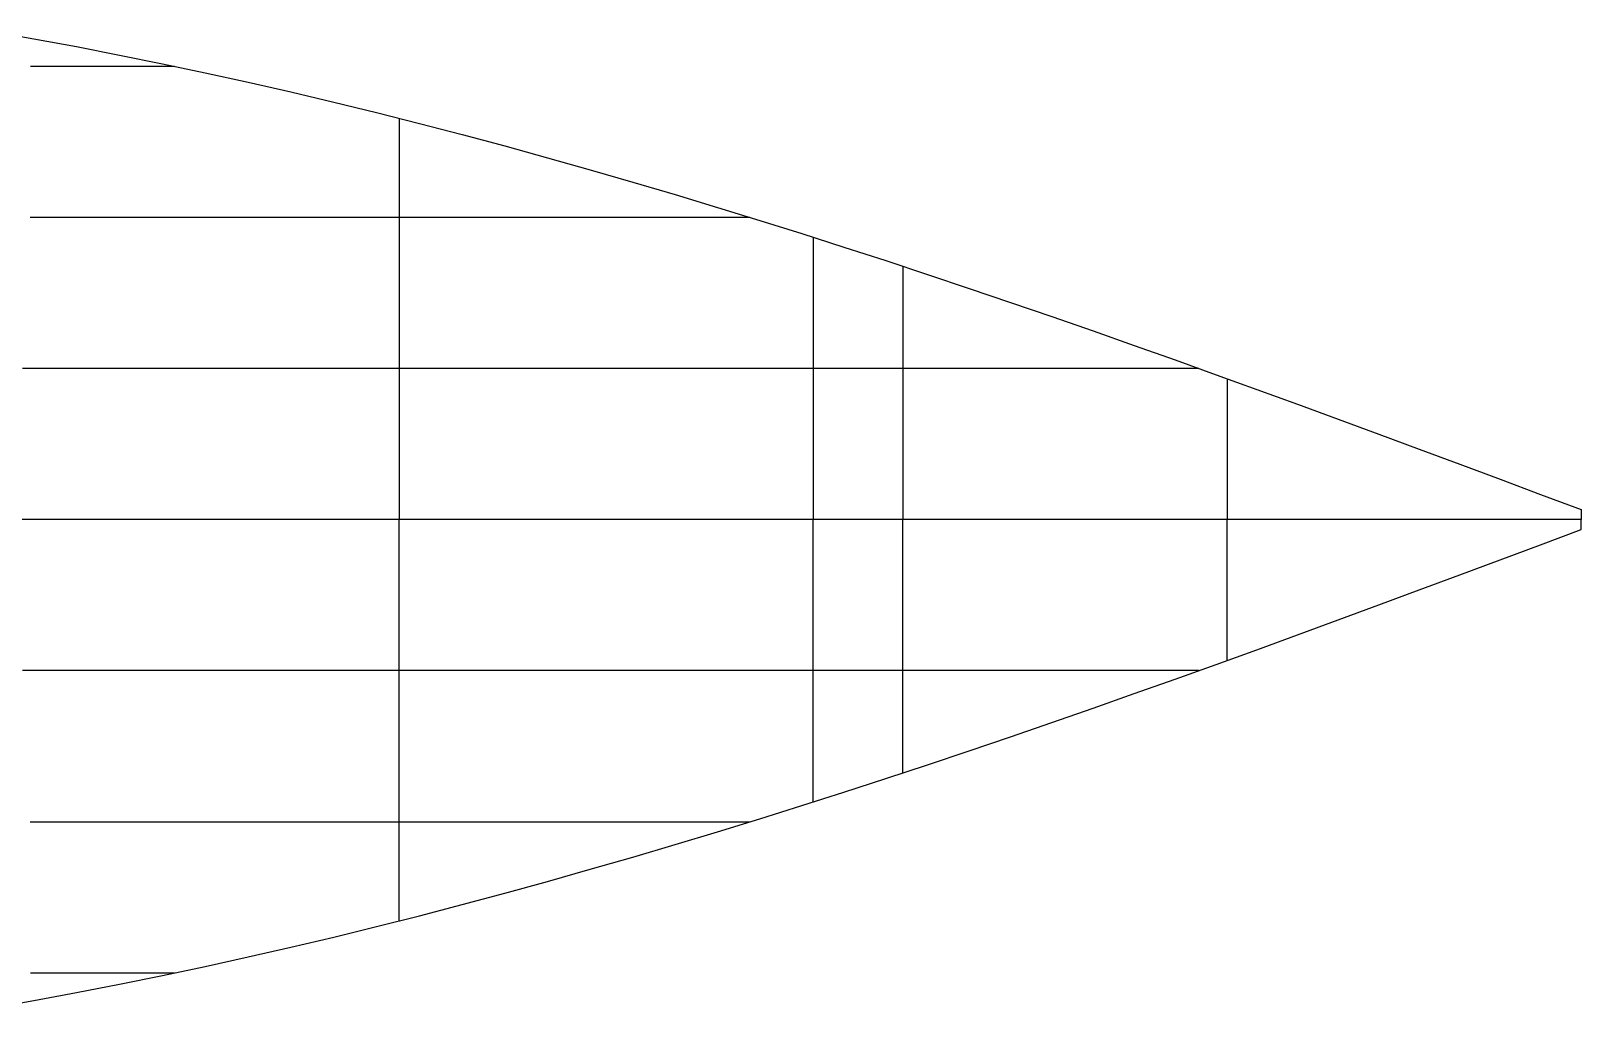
# Model space of a CAD drawing. Extents: x 0 to 10.8, y -3.3 to 3.4.
# Drawn here: x 8.276 to 9.814, y 1.228 to 2.198 of the extents above; entities that cross this region are included whole.
import ezdxf

# ---------------------------------------------------------------- set-up
doc = ezdxf.new("R2010")
doc.units = 0
doc.header["$MEASUREMENT"] = 0
for name, color, linetype in [('buttocks', 7, 'Continuous'), ('stations', 7, 'Continuous'), ('waterlines', 7, 'Continuous'), ('Днище', 7, 'Continuous')]:
    doc.layers.add(name, color=color, linetype=linetype)

msp = doc.modelspace()

# ---------------------------------------------------------------- linework, layer by layer
at = {"layer": 'buttocks', "color": 135}
for points in [[(8.2751, 2.1627), (8.2976, 2.1627), (8.3174, 2.1627), (8.3389, 2.1627), (8.3595, 2.1627), (8.3789, 2.1627), (8.4012, 2.1627), (8.4181, 2.1627)], [(8.2747, 2.0127), (8.2975, 2.0127), (8.3442, 2.0127), (8.3664, 2.0127), (8.4048, 2.0127), (8.4387, 2.0127), (8.462, 2.0127), (8.4967, 2.0127), (8.5211, 2.0127), (8.5527, 2.0127), (8.5758, 2.0127), (8.6079, 2.0127), (8.6313, 2.0127), (8.6581, 2.0127), (8.6865, 2.0127), (8.7084, 2.0127), (8.7358, 2.0127), (8.7565, 2.0127), (8.7865, 2.0127), (8.8152, 2.0127), (8.8353, 2.0127), (8.8607, 2.0127), (8.879, 2.0127), (8.9031, 2.0127), (8.9205, 2.0127), (8.9439, 2.0127), (8.9667, 2.0127), (8.989, 2.0127)], [(9.4344, 1.8627), (9.4171, 1.8627), (9.4026, 1.8627), (9.3843, 1.8627), (9.3672, 1.8627), (9.3454, 1.8627), (9.3231, 1.8627), (9.2992, 1.8627), (9.2809, 1.8627), (9.2505, 1.8627), (9.2265, 1.8627), (9.1957, 1.8627), (9.1673, 1.8627), (9.1417, 1.8627), (9.1008, 1.8627), (9.0762, 1.8627), (9.0441, 1.8627), (9.0097, 1.8627), (8.9793, 1.8627), (8.9514, 1.8627), (8.9115, 1.8627), (8.8796, 1.8627), (8.8459, 1.8627), (8.8128, 1.8627), (8.7796, 1.8627), (8.7453, 1.8627), (8.7036, 1.8627), (8.677, 1.8627), (8.6329, 1.8627), (8.5998, 1.8627), (8.5694, 1.8627), (8.5257, 1.8627), (8.4866, 1.8627), (8.4586, 1.8627), (8.4185, 1.8627), (8.377, 1.8627), (8.3323, 1.8627), (8.3054, 1.8627), (8.2673, 1.8627)], [(9.2066, 1.8627), (9.2053, 1.8627), (9.204, 1.8627), (9.2027, 1.8627), (9.2014, 1.8627), (9.2001, 1.8627), (9.1988, 1.8627), (9.1975, 1.8627), (9.1962, 1.8627), (9.1949, 1.8627), (9.1936, 1.8627), (9.1924, 1.8627), (9.1911, 1.8627), (9.1898, 1.8627), (9.1885, 1.8627), (9.1872, 1.8627), (9.186, 1.8627), (9.1847, 1.8627), (9.1834, 1.8627), (9.1822, 1.8627), (9.1809, 1.8627), (9.1797, 1.8627), (9.1785, 1.8627), (9.1772, 1.8627), (9.176, 1.8627), (9.1748, 1.8627), (9.1736, 1.8627), (9.1724, 1.8627), (9.1712, 1.8627), (9.17, 1.8627), (9.1688, 1.8627), (9.1676, 1.8627), (9.1665, 1.8627), (9.1653, 1.8627), (9.1642, 1.8627), (9.163, 1.8627), (9.1619, 1.8627), (9.1608, 1.8627), (9.1597, 1.8627), (9.1586, 1.8627), (9.1575, 1.8627), (9.1564, 1.8627), (9.1554, 1.8627), (9.1543, 1.8627), (9.1533, 1.8627), (9.1522, 1.8627), (9.1512, 1.8627), (9.1502, 1.8627), (9.1492, 1.8627), (9.1483, 1.8627), (9.1473, 1.8627), (9.1464, 1.8627), (9.1454, 1.8627), (9.1445, 1.8627), (9.1436, 1.8627), (9.1427, 1.8627), (9.1419, 1.8627), (9.141, 1.8627), (9.1402, 1.8627), (9.1393, 1.8627), (9.1385, 1.8627), (9.1377, 1.8627), (9.137, 1.8627), (9.1362, 1.8627), (9.1355, 1.8627), (9.1347, 1.8627), (9.134, 1.8627), (9.1333, 1.8627), (9.1327, 1.8627), (9.132, 1.8627), (9.1314, 1.8627), (9.1308, 1.8627), (9.1302, 1.8627), (9.1296, 1.8627), (9.1291, 1.8627), (9.1286, 1.8627), (9.128, 1.8627), (9.1276, 1.8627), (9.1271, 1.8627), (9.1266, 1.8627), (9.1262, 1.8627), (9.1258, 1.8627), (9.1255, 1.8627), (9.1251, 1.8627), (9.1248, 1.8627), (9.1245, 1.8627), (9.1242, 1.8627), (9.1239, 1.8627), (9.1237, 1.8627), (9.1235, 1.8627), (9.1233, 1.8627), (9.1231, 1.8627), (9.1229, 1.8627), (9.1228, 1.8627), (9.1227, 1.8627), (9.1226, 1.8627), (9.1225, 1.8627), (9.1223, 1.8627), (9.1223, 1.8627), (9.1222, 1.8627), (9.1221, 1.8627)], [(9.4344, 1.5627), (9.4171, 1.5627), (9.4026, 1.5627), (9.3843, 1.5627), (9.3672, 1.5627), (9.3454, 1.5627), (9.3231, 1.5627), (9.2992, 1.5627), (9.2809, 1.5627), (9.2505, 1.5627), (9.2265, 1.5627), (9.1957, 1.5627), (9.1673, 1.5627), (9.1417, 1.5627), (9.1008, 1.5627), (9.0762, 1.5627), (9.0441, 1.5627), (9.0097, 1.5627), (8.9793, 1.5627), (8.9514, 1.5627), (8.9115, 1.5627), (8.8796, 1.5627), (8.8459, 1.5627), (8.8128, 1.5627), (8.7796, 1.5627), (8.7453, 1.5627), (8.7036, 1.5627), (8.677, 1.5627), (8.6329, 1.5627), (8.5998, 1.5627), (8.5694, 1.5627), (8.5257, 1.5627), (8.4866, 1.5627), (8.4586, 1.5627), (8.4185, 1.5627), (8.377, 1.5627), (8.3323, 1.5627), (8.3054, 1.5627), (8.2673, 1.5627)], [(9.2066, 1.5627), (9.2053, 1.5627), (9.204, 1.5627), (9.2027, 1.5627), (9.2014, 1.5627), (9.2001, 1.5627), (9.1988, 1.5627), (9.1975, 1.5627), (9.1962, 1.5627), (9.1949, 1.5627), (9.1936, 1.5627), (9.1924, 1.5627), (9.1911, 1.5627), (9.1898, 1.5627), (9.1885, 1.5627), (9.1872, 1.5627), (9.186, 1.5627), (9.1847, 1.5627), (9.1834, 1.5627), (9.1822, 1.5627), (9.1809, 1.5627), (9.1797, 1.5627), (9.1785, 1.5627), (9.1772, 1.5627), (9.176, 1.5627), (9.1748, 1.5627), (9.1736, 1.5627), (9.1724, 1.5627), (9.1712, 1.5627), (9.17, 1.5627), (9.1688, 1.5627), (9.1676, 1.5627), (9.1665, 1.5627), (9.1653, 1.5627), (9.1642, 1.5627), (9.163, 1.5627), (9.1619, 1.5627), (9.1608, 1.5627), (9.1597, 1.5627), (9.1586, 1.5627), (9.1575, 1.5627), (9.1564, 1.5627), (9.1554, 1.5627), (9.1543, 1.5627), (9.1533, 1.5627), (9.1522, 1.5627), (9.1512, 1.5627), (9.1502, 1.5627), (9.1492, 1.5627), (9.1483, 1.5627), (9.1473, 1.5627), (9.1464, 1.5627), (9.1454, 1.5627), (9.1445, 1.5627), (9.1436, 1.5627), (9.1427, 1.5627), (9.1419, 1.5627), (9.141, 1.5627), (9.1402, 1.5627), (9.1393, 1.5627), (9.1385, 1.5627), (9.1377, 1.5627), (9.137, 1.5627), (9.1362, 1.5627), (9.1355, 1.5627), (9.1347, 1.5627), (9.134, 1.5627), (9.1333, 1.5627), (9.1327, 1.5627), (9.132, 1.5627), (9.1314, 1.5627), (9.1308, 1.5627), (9.1302, 1.5627), (9.1296, 1.5627), (9.1291, 1.5627), (9.1286, 1.5627), (9.128, 1.5627), (9.1276, 1.5627), (9.1271, 1.5627), (9.1266, 1.5627), (9.1262, 1.5627), (9.1258, 1.5627), (9.1255, 1.5627), (9.1251, 1.5627), (9.1248, 1.5627), (9.1245, 1.5627), (9.1242, 1.5627), (9.1239, 1.5627), (9.1237, 1.5627), (9.1235, 1.5627), (9.1233, 1.5627), (9.1231, 1.5627), (9.1229, 1.5627), (9.1228, 1.5627), (9.1227, 1.5627), (9.1226, 1.5627), (9.1225, 1.5627), (9.1223, 1.5627), (9.1223, 1.5627), (9.1222, 1.5627), (9.1221, 1.5627)], [(8.2747, 1.4127), (8.2975, 1.4127), (8.3442, 1.4127), (8.3664, 1.4127), (8.4048, 1.4127), (8.4387, 1.4127), (8.462, 1.4127), (8.4967, 1.4127), (8.5211, 1.4127), (8.5527, 1.4127), (8.5758, 1.4127), (8.6079, 1.4127), (8.6313, 1.4127), (8.6581, 1.4127), (8.6865, 1.4127), (8.7084, 1.4127), (8.7358, 1.4127), (8.7565, 1.4127), (8.7865, 1.4127), (8.8152, 1.4127), (8.8353, 1.4127), (8.8607, 1.4127), (8.879, 1.4127), (8.9031, 1.4127), (8.9205, 1.4127), (8.9439, 1.4127), (8.9667, 1.4127), (8.989, 1.4127)], [(8.2751, 1.2627), (8.2976, 1.2627), (8.3174, 1.2627), (8.3389, 1.2627), (8.3595, 1.2627), (8.3789, 1.2627), (8.4012, 1.2627), (8.4181, 1.2627)]]:
    msp.add_lwpolyline(points, dxfattribs=at)
at = {"layer": 'stations', "color": 135}
for points in [[(8.6411, 2.111), (8.6411, 2.1075), (8.6411, 2.104), (8.6411, 2.1005), (8.6411, 2.097), (8.6411, 2.0935), (8.6411, 2.09), (8.6411, 2.0865), (8.6411, 2.083), (8.6411, 2.0795), (8.6411, 2.0759), (8.6411, 2.0724), (8.6411, 2.0688), (8.6411, 2.0652), (8.6411, 2.0616), (8.6411, 2.058), (8.6411, 2.0544), (8.6411, 2.0508), (8.6411, 2.0471), (8.6411, 2.0434), (8.6411, 2.0397), (8.6411, 2.036), (8.6411, 2.0322), (8.6411, 2.0285), (8.6411, 2.0247), (8.6411, 2.0208), (8.6411, 2.017), (8.6411, 2.0131), (8.6411, 2.0092), (8.6411, 2.0053), (8.6411, 2.0013), (8.6411, 1.9974), (8.6411, 1.9933), (8.6411, 1.9893), (8.6411, 1.9852), (8.6411, 1.9812), (8.6411, 1.9771), (8.6411, 1.9729), (8.6411, 1.9688), (8.6411, 1.9646), (8.6411, 1.9604), (8.6411, 1.9563), (8.6411, 1.952), (8.6411, 1.9478), (8.6411, 1.9436), (8.6411, 1.9394), (8.6411, 1.9351), (8.6411, 1.9309), (8.6411, 1.9266), (8.6411, 1.9223), (8.6411, 1.918), (8.6411, 1.9138), (8.6411, 1.9095), (8.6411, 1.9052), (8.6411, 1.9009), (8.6411, 1.8966), (8.6411, 1.8923), (8.6411, 1.8881), (8.6411, 1.8838), (8.6411, 1.8795), (8.6411, 1.8753), (8.6411, 1.871), (8.6411, 1.8667), (8.6411, 1.8625), (8.6411, 1.8583), (8.6411, 1.854), (8.6411, 1.8498), (8.6411, 1.8456), (8.6411, 1.8415), (8.6411, 1.8373), (8.6411, 1.8331), (8.6411, 1.829), (8.6411, 1.8249), (8.6411, 1.8208), (8.6411, 1.8167), (8.6411, 1.8126), (8.6411, 1.8085), (8.6411, 1.8044), (8.6411, 1.8003), (8.6411, 1.7963), (8.6411, 1.7922), (8.6411, 1.7882), (8.6411, 1.7842), (8.6411, 1.7802), (8.6411, 1.7762), (8.6411, 1.7722), (8.6411, 1.7682), (8.6411, 1.7642), (8.6411, 1.7602), (8.6411, 1.7562), (8.6411, 1.7522), (8.6411, 1.7483), (8.6411, 1.7443), (8.6411, 1.7403), (8.6411, 1.7364), (8.6411, 1.7324), (8.6411, 1.7285), (8.6411, 1.7245), (8.6411, 1.7206), (8.6411, 1.7166), (8.6411, 1.7127)], [(9.0517, 1.993), (9.0517, 1.9905), (9.0517, 1.9881), (9.0517, 1.9857), (9.0517, 1.9832), (9.0517, 1.9808), (9.0517, 1.9783), (9.0517, 1.9758), (9.0517, 1.9734), (9.0517, 1.9709), (9.0517, 1.9684), (9.0517, 1.9659), (9.0517, 1.9634), (9.0517, 1.9609), (9.0517, 1.9584), (9.0517, 1.9559), (9.0517, 1.9533), (9.0517, 1.9507), (9.0517, 1.9482), (9.0517, 1.9456), (9.0517, 1.943), (9.0517, 1.9404), (9.0517, 1.9377), (9.0517, 1.9351), (9.0517, 1.9324), (9.0517, 1.9297), (9.0517, 1.927), (9.0517, 1.9243), (9.0517, 1.9215), (9.0517, 1.9187), (9.0517, 1.9159), (9.0517, 1.9131), (9.0517, 1.9103), (9.0517, 1.9075), (9.0517, 1.9046), (9.0517, 1.9017), (9.0517, 1.8988), (9.0517, 1.8959), (9.0517, 1.893), (9.0517, 1.89), (9.0517, 1.8871), (9.0517, 1.8841), (9.0517, 1.8811), (9.0517, 1.8782), (9.0517, 1.8752), (9.0517, 1.8722), (9.0517, 1.8692), (9.0517, 1.8662), (9.0517, 1.8631), (9.0517, 1.8601), (9.0517, 1.8571), (9.0517, 1.8541), (9.0517, 1.8511), (9.0517, 1.848), (9.0517, 1.845), (9.0517, 1.842), (9.0517, 1.839), (9.0517, 1.8359), (9.0517, 1.8329), (9.0517, 1.8299), (9.0517, 1.8269), (9.0517, 1.8239), (9.0517, 1.8209), (9.0517, 1.8179), (9.0517, 1.8149), (9.0517, 1.8119), (9.0517, 1.809), (9.0517, 1.806), (9.0517, 1.8031), (9.0517, 1.8001), (9.0517, 1.7972), (9.0517, 1.7943), (9.0517, 1.7914), (9.0517, 1.7885), (9.0517, 1.7856), (9.0517, 1.7827), (9.0517, 1.7799), (9.0517, 1.777), (9.0517, 1.7741), (9.0517, 1.7713), (9.0517, 1.7684), (9.0517, 1.7656), (9.0517, 1.7628), (9.0517, 1.76), (9.0517, 1.7572), (9.0517, 1.7543), (9.0517, 1.7515), (9.0517, 1.7487), (9.0517, 1.746), (9.0517, 1.7432), (9.0517, 1.7404), (9.0517, 1.7376), (9.0517, 1.7348), (9.0517, 1.732), (9.0517, 1.7293), (9.0517, 1.7265), (9.0517, 1.7237), (9.0517, 1.721), (9.0517, 1.7182), (9.0517, 1.7154), (9.0517, 1.7127)], [(9.4628, 1.8524), (9.4628, 1.8512), (9.4628, 1.85), (9.4628, 1.8488), (9.4628, 1.8475), (9.4628, 1.8463), (9.4628, 1.8451), (9.4628, 1.8438), (9.4628, 1.8426), (9.4628, 1.8413), (9.4628, 1.8401), (9.4628, 1.8388), (9.4628, 1.8376), (9.4628, 1.8363), (9.4628, 1.8351), (9.4628, 1.8338), (9.4628, 1.8325), (9.4628, 1.8312), (9.4628, 1.8299), (9.4628, 1.8286), (9.4628, 1.8273), (9.4628, 1.826), (9.4628, 1.8247), (9.4628, 1.8234), (9.4628, 1.822), (9.4628, 1.8207), (9.4628, 1.8193), (9.4628, 1.818), (9.4628, 1.8166), (9.4628, 1.8152), (9.4628, 1.8138), (9.4628, 1.8124), (9.4628, 1.811), (9.4628, 1.8096), (9.4628, 1.8081), (9.4628, 1.8067), (9.4628, 1.8052), (9.4628, 1.8038), (9.4628, 1.8023), (9.4628, 1.8009), (9.4628, 1.7994), (9.4628, 1.7979), (9.4628, 1.7964), (9.4628, 1.795), (9.4628, 1.7935), (9.4628, 1.792), (9.4628, 1.7905), (9.4628, 1.789), (9.4628, 1.7875), (9.4628, 1.786), (9.4628, 1.7845), (9.4628, 1.783), (9.4628, 1.7814), (9.4628, 1.7799), (9.4628, 1.7784), (9.4628, 1.7769), (9.4628, 1.7754), (9.4628, 1.7739), (9.4628, 1.7724), (9.4628, 1.7709), (9.4628, 1.7694), (9.4628, 1.7679), (9.4628, 1.7664), (9.4628, 1.7649), (9.4628, 1.7634), (9.4628, 1.762), (9.4628, 1.7605), (9.4628, 1.759), (9.4628, 1.7576), (9.4628, 1.7561), (9.4628, 1.7546), (9.4628, 1.7532), (9.4628, 1.7517), (9.4628, 1.7503), (9.4628, 1.7489), (9.4628, 1.7474), (9.4628, 1.746), (9.4628, 1.7446), (9.4628, 1.7432), (9.4628, 1.7418), (9.4628, 1.7403), (9.4628, 1.7389), (9.4628, 1.7375), (9.4628, 1.7361), (9.4628, 1.7347), (9.4628, 1.7333), (9.4628, 1.732), (9.4628, 1.7306), (9.4628, 1.7292), (9.4628, 1.7278), (9.4628, 1.7264), (9.4628, 1.725), (9.4628, 1.7237), (9.4628, 1.7223), (9.4628, 1.7209), (9.4628, 1.7195), (9.4628, 1.7182), (9.4628, 1.7168), (9.4628, 1.7154), (9.4628, 1.714), (9.4628, 1.7127)], [(8.6411, 1.3144), (8.6411, 1.3179), (8.6411, 1.3214), (8.6411, 1.3249), (8.6411, 1.3283), (8.6411, 1.3318), (8.6411, 1.3353), (8.6411, 1.3389), (8.6411, 1.3424), (8.6411, 1.3459), (8.6411, 1.3494), (8.6411, 1.353), (8.6411, 1.3566), (8.6411, 1.3601), (8.6411, 1.3637), (8.6411, 1.3673), (8.6411, 1.371), (8.6411, 1.3746), (8.6411, 1.3783), (8.6411, 1.382), (8.6411, 1.3857), (8.6411, 1.3894), (8.6411, 1.3932), (8.6411, 1.3969), (8.6411, 1.4007), (8.6411, 1.4045), (8.6411, 1.4084), (8.6411, 1.4123), (8.6411, 1.4162), (8.6411, 1.4201), (8.6411, 1.424), (8.6411, 1.428), (8.6411, 1.432), (8.6411, 1.4361), (8.6411, 1.4401), (8.6411, 1.4442), (8.6411, 1.4483), (8.6411, 1.4524), (8.6411, 1.4566), (8.6411, 1.4608), (8.6411, 1.4649), (8.6411, 1.4691), (8.6411, 1.4733), (8.6411, 1.4775), (8.6411, 1.4818), (8.6411, 1.486), (8.6411, 1.4903), (8.6411, 1.4945), (8.6411, 1.4988), (8.6411, 1.5031), (8.6411, 1.5073), (8.6411, 1.5116), (8.6411, 1.5159), (8.6411, 1.5202), (8.6411, 1.5245), (8.6411, 1.5288), (8.6411, 1.533), (8.6411, 1.5373), (8.6411, 1.5416), (8.6411, 1.5459), (8.6411, 1.5501), (8.6411, 1.5544), (8.6411, 1.5586), (8.6411, 1.5629), (8.6411, 1.5671), (8.6411, 1.5713), (8.6411, 1.5755), (8.6411, 1.5797), (8.6411, 1.5839), (8.6411, 1.5881), (8.6411, 1.5922), (8.6411, 1.5964), (8.6411, 1.6005), (8.6411, 1.6046), (8.6411, 1.6087), (8.6411, 1.6128), (8.6411, 1.6169), (8.6411, 1.621), (8.6411, 1.625), (8.6411, 1.6291), (8.6411, 1.6331), (8.6411, 1.6372), (8.6411, 1.6412), (8.6411, 1.6452), (8.6411, 1.6492), (8.6411, 1.6532), (8.6411, 1.6572), (8.6411, 1.6612), (8.6411, 1.6652), (8.6411, 1.6692), (8.6411, 1.6731), (8.6411, 1.6771), (8.6411, 1.6811), (8.6411, 1.685), (8.6411, 1.689), (8.6411, 1.693), (8.6411, 1.6969), (8.6411, 1.7009), (8.6411, 1.7048), (8.6411, 1.7088), (8.6411, 1.7127)], [(9.0517, 1.4324), (9.0517, 1.4348), (9.0517, 1.4373), (9.0517, 1.4397), (9.0517, 1.4422), (9.0517, 1.4446), (9.0517, 1.4471), (9.0517, 1.4495), (9.0517, 1.452), (9.0517, 1.4545), (9.0517, 1.457), (9.0517, 1.4594), (9.0517, 1.4619), (9.0517, 1.4645), (9.0517, 1.467), (9.0517, 1.4695), (9.0517, 1.4721), (9.0517, 1.4746), (9.0517, 1.4772), (9.0517, 1.4798), (9.0517, 1.4824), (9.0517, 1.485), (9.0517, 1.4877), (9.0517, 1.4903), (9.0517, 1.493), (9.0517, 1.4957), (9.0517, 1.4984), (9.0517, 1.5011), (9.0517, 1.5039), (9.0517, 1.5066), (9.0517, 1.5094), (9.0517, 1.5122), (9.0517, 1.5151), (9.0517, 1.5179), (9.0517, 1.5208), (9.0517, 1.5237), (9.0517, 1.5266), (9.0517, 1.5295), (9.0517, 1.5324), (9.0517, 1.5353), (9.0517, 1.5383), (9.0517, 1.5413), (9.0517, 1.5442), (9.0517, 1.5472), (9.0517, 1.5502), (9.0517, 1.5532), (9.0517, 1.5562), (9.0517, 1.5592), (9.0517, 1.5622), (9.0517, 1.5652), (9.0517, 1.5683), (9.0517, 1.5713), (9.0517, 1.5743), (9.0517, 1.5773), (9.0517, 1.5804), (9.0517, 1.5834), (9.0517, 1.5864), (9.0517, 1.5894), (9.0517, 1.5925), (9.0517, 1.5955), (9.0517, 1.5985), (9.0517, 1.6015), (9.0517, 1.6045), (9.0517, 1.6075), (9.0517, 1.6105), (9.0517, 1.6134), (9.0517, 1.6164), (9.0517, 1.6194), (9.0517, 1.6223), (9.0517, 1.6252), (9.0517, 1.6282), (9.0517, 1.6311), (9.0517, 1.634), (9.0517, 1.6369), (9.0517, 1.6398), (9.0517, 1.6427), (9.0517, 1.6455), (9.0517, 1.6484), (9.0517, 1.6512), (9.0517, 1.6541), (9.0517, 1.6569), (9.0517, 1.6598), (9.0517, 1.6626), (9.0517, 1.6654), (9.0517, 1.6682), (9.0517, 1.671), (9.0517, 1.6738), (9.0517, 1.6766), (9.0517, 1.6794), (9.0517, 1.6822), (9.0517, 1.685), (9.0517, 1.6878), (9.0517, 1.6906), (9.0517, 1.6933), (9.0517, 1.6961), (9.0517, 1.6989), (9.0517, 1.7016), (9.0517, 1.7044), (9.0517, 1.7072), (9.0517, 1.7099), (9.0517, 1.7127)], [(9.4628, 1.5729), (9.4628, 1.5742), (9.4628, 1.5754), (9.4628, 1.5766), (9.4628, 1.5778), (9.4628, 1.5791), (9.4628, 1.5803), (9.4628, 1.5816), (9.4628, 1.5828), (9.4628, 1.584), (9.4628, 1.5853), (9.4628, 1.5865), (9.4628, 1.5878), (9.4628, 1.5891), (9.4628, 1.5903), (9.4628, 1.5916), (9.4628, 1.5929), (9.4628, 1.5942), (9.4628, 1.5954), (9.4628, 1.5967), (9.4628, 1.5981), (9.4628, 1.5994), (9.4628, 1.6007), (9.4628, 1.602), (9.4628, 1.6034), (9.4628, 1.6047), (9.4628, 1.6061), (9.4628, 1.6074), (9.4628, 1.6088), (9.4628, 1.6102), (9.4628, 1.6116), (9.4628, 1.613), (9.4628, 1.6144), (9.4628, 1.6158), (9.4628, 1.6172), (9.4628, 1.6187), (9.4628, 1.6201), (9.4628, 1.6216), (9.4628, 1.623), (9.4628, 1.6245), (9.4628, 1.626), (9.4628, 1.6275), (9.4628, 1.6289), (9.4628, 1.6304), (9.4628, 1.6319), (9.4628, 1.6334), (9.4628, 1.6349), (9.4628, 1.6364), (9.4628, 1.6379), (9.4628, 1.6394), (9.4628, 1.6409), (9.4628, 1.6424), (9.4628, 1.6439), (9.4628, 1.6454), (9.4628, 1.6469), (9.4628, 1.6485), (9.4628, 1.65), (9.4628, 1.6515), (9.4628, 1.653), (9.4628, 1.6545), (9.4628, 1.656), (9.4628, 1.6575), (9.4628, 1.659), (9.4628, 1.6604), (9.4628, 1.6619), (9.4628, 1.6634), (9.4628, 1.6649), (9.4628, 1.6664), (9.4628, 1.6678), (9.4628, 1.6693), (9.4628, 1.6707), (9.4628, 1.6722), (9.4628, 1.6736), (9.4628, 1.6751), (9.4628, 1.6765), (9.4628, 1.6779), (9.4628, 1.6794), (9.4628, 1.6808), (9.4628, 1.6822), (9.4628, 1.6836), (9.4628, 1.685), (9.4628, 1.6864), (9.4628, 1.6878), (9.4628, 1.6892), (9.4628, 1.6906), (9.4628, 1.692), (9.4628, 1.6934), (9.4628, 1.6948), (9.4628, 1.6962), (9.4628, 1.6976), (9.4628, 1.699), (9.4628, 1.7003), (9.4628, 1.7017), (9.4628, 1.7031), (9.4628, 1.7045), (9.4628, 1.7058), (9.4628, 1.7072), (9.4628, 1.7086), (9.4628, 1.71), (9.4628, 1.7113), (9.4628, 1.7127)]]:
    msp.add_lwpolyline(points, dxfattribs=at)
at = {"layer": 'waterlines', "color": 135}
for points in [[(9.1407, 1.9642), (9.1407, 1.962), (9.1407, 1.9598), (9.1407, 1.9576), (9.1407, 1.9554), (9.1407, 1.9532), (9.1407, 1.951), (9.1407, 1.9488), (9.1407, 1.9466), (9.1407, 1.9444), (9.1407, 1.9421), (9.1407, 1.9399), (9.1407, 1.9376), (9.1407, 1.9354), (9.1407, 1.9331), (9.1407, 1.9309), (9.1407, 1.9286), (9.1407, 1.9263), (9.1407, 1.924), (9.1407, 1.9216), (9.1407, 1.9193), (9.1407, 1.9169), (9.1407, 1.9146), (9.1407, 1.9122), (9.1407, 1.9098), (9.1407, 1.9074), (9.1407, 1.9049), (9.1407, 1.9025), (9.1407, 1.9), (9.1407, 1.8975), (9.1407, 1.895), (9.1407, 1.8925), (9.1407, 1.89), (9.1407, 1.8874), (9.1407, 1.8848), (9.1407, 1.8822), (9.1407, 1.8796), (9.1407, 1.877), (9.1407, 1.8744), (9.1407, 1.8718), (9.1407, 1.8691), (9.1407, 1.8664), (9.1407, 1.8638), (9.1407, 1.8611), (9.1407, 1.8584), (9.1407, 1.8557), (9.1407, 1.853), (9.1407, 1.8503), (9.1407, 1.8476), (9.1407, 1.8449), (9.1407, 1.8422), (9.1407, 1.8395), (9.1407, 1.8368), (9.1407, 1.834), (9.1407, 1.8313), (9.1407, 1.8286), (9.1407, 1.8259), (9.1407, 1.8232), (9.1407, 1.8205), (9.1407, 1.8178), (9.1407, 1.8151), (9.1407, 1.8124), (9.1407, 1.8097), (9.1407, 1.807), (9.1407, 1.8043), (9.1407, 1.8016), (9.1407, 1.799), (9.1407, 1.7963), (9.1407, 1.7937), (9.1407, 1.791), (9.1407, 1.7884), (9.1407, 1.7858), (9.1407, 1.7832), (9.1407, 1.7806), (9.1407, 1.778), (9.1407, 1.7754), (9.1407, 1.7729), (9.1407, 1.7703), (9.1407, 1.7677), (9.1407, 1.7652), (9.1407, 1.7626), (9.1407, 1.7601), (9.1407, 1.7576), (9.1407, 1.755), (9.1407, 1.7525), (9.1407, 1.75), (9.1407, 1.7475), (9.1407, 1.745), (9.1407, 1.7425), (9.1407, 1.74), (9.1407, 1.7375), (9.1407, 1.735), (9.1407, 1.7325), (9.1407, 1.73), (9.1407, 1.7275), (9.1407, 1.7251), (9.1407, 1.7226), (9.1407, 1.7201), (9.1407, 1.7176), (9.1407, 1.7151), (9.1407, 1.7127)], [(9.1407, 1.4612), (9.1407, 1.4634), (9.1407, 1.4656), (9.1407, 1.4678), (9.1407, 1.47), (9.1407, 1.4722), (9.1407, 1.4744), (9.1407, 1.4766), (9.1407, 1.4788), (9.1407, 1.481), (9.1407, 1.4833), (9.1407, 1.4855), (9.1407, 1.4877), (9.1407, 1.49), (9.1407, 1.4922), (9.1407, 1.4945), (9.1407, 1.4968), (9.1407, 1.4991), (9.1407, 1.5014), (9.1407, 1.5037), (9.1407, 1.5061), (9.1407, 1.5084), (9.1407, 1.5108), (9.1407, 1.5132), (9.1407, 1.5156), (9.1407, 1.518), (9.1407, 1.5204), (9.1407, 1.5229), (9.1407, 1.5254), (9.1407, 1.5278), (9.1407, 1.5303), (9.1407, 1.5329), (9.1407, 1.5354), (9.1407, 1.538), (9.1407, 1.5405), (9.1407, 1.5431), (9.1407, 1.5457), (9.1407, 1.5484), (9.1407, 1.551), (9.1407, 1.5536), (9.1407, 1.5563), (9.1407, 1.5589), (9.1407, 1.5616), (9.1407, 1.5643), (9.1407, 1.567), (9.1407, 1.5697), (9.1407, 1.5724), (9.1407, 1.5751), (9.1407, 1.5778), (9.1407, 1.5805), (9.1407, 1.5832), (9.1407, 1.5859), (9.1407, 1.5886), (9.1407, 1.5913), (9.1407, 1.5941), (9.1407, 1.5968), (9.1407, 1.5995), (9.1407, 1.6022), (9.1407, 1.6049), (9.1407, 1.6076), (9.1407, 1.6103), (9.1407, 1.613), (9.1407, 1.6157), (9.1407, 1.6184), (9.1407, 1.6211), (9.1407, 1.6237), (9.1407, 1.6264), (9.1407, 1.6291), (9.1407, 1.6317), (9.1407, 1.6343), (9.1407, 1.637), (9.1407, 1.6396), (9.1407, 1.6422), (9.1407, 1.6448), (9.1407, 1.6474), (9.1407, 1.6499), (9.1407, 1.6525), (9.1407, 1.6551), (9.1407, 1.6576), (9.1407, 1.6602), (9.1407, 1.6627), (9.1407, 1.6653), (9.1407, 1.6678), (9.1407, 1.6703), (9.1407, 1.6729), (9.1407, 1.6754), (9.1407, 1.6779), (9.1407, 1.6804), (9.1407, 1.6829), (9.1407, 1.6854), (9.1407, 1.6879), (9.1407, 1.6904), (9.1407, 1.6929), (9.1407, 1.6954), (9.1407, 1.6978), (9.1407, 1.7003), (9.1407, 1.7028), (9.1407, 1.7053), (9.1407, 1.7078), (9.1407, 1.7102), (9.1407, 1.7127)]]:
    msp.add_lwpolyline(points, dxfattribs=at)
at = {"layer": 'Днище', "color": 134}
for points in [[(8.2359, 2.1976), (8.2784, 2.19), (8.3209, 2.1821), (8.3634, 2.1738), (8.406, 2.1652), (8.4485, 2.1562), (8.491, 2.1469), (8.5335, 2.1372), (8.576, 2.1271), (8.6186, 2.1167), (8.661, 2.1059), (8.7035, 2.0949), (8.7459, 2.0835), (8.7882, 2.0718), (8.8305, 2.0599), (8.8727, 2.0477), (8.9149, 2.0353), (8.9569, 2.0226), (8.9988, 2.0096), (9.0407, 1.9965), (9.0824, 1.9832), (9.1239, 1.9697), (9.1653, 1.956), (9.2066, 1.9422), (9.2477, 1.9282), (9.2887, 1.9141), (9.3296, 1.8999), (9.3704, 1.8855), (9.411, 1.8711), (9.4516, 1.8565), (9.492, 1.8419), (9.5324, 1.8271), (9.5727, 1.8123), (9.613, 1.7975), (9.6532, 1.7826), (9.6934, 1.7676), (9.7335, 1.7527), (9.7737, 1.7377), (9.8138, 1.7227), (9.8138, 1.7224), (9.8138, 1.7221), (9.8138, 1.7218), (9.8138, 1.7215), (9.8138, 1.7212), (9.8138, 1.7209), (9.8138, 1.7206), (9.8138, 1.7204), (9.8138, 1.7201), (9.8138, 1.7198), (9.8138, 1.7196), (9.8138, 1.7193), (9.8138, 1.7191), (9.8138, 1.7189), (9.8138, 1.7186), (9.8138, 1.7184), (9.8138, 1.7182), (9.8138, 1.718), (9.8138, 1.7179), (9.8138, 1.7177), (9.8138, 1.7175), (9.8138, 1.7174), (9.8138, 1.7172), (9.8138, 1.7171), (9.8138, 1.7169), (9.8138, 1.7168), (9.8138, 1.7166), (9.8138, 1.7165), (9.8138, 1.7163), (9.8138, 1.7162), (9.8138, 1.716), (9.8138, 1.7159), (9.8138, 1.7157), (9.8138, 1.7155), (9.8138, 1.7154), (9.8138, 1.7152), (9.8138, 1.715), (9.8138, 1.7148), (9.8138, 1.7146), (9.8138, 1.7144), (9.8138, 1.7142), (9.8138, 1.714), (9.8138, 1.7138), (9.8138, 1.7135), (9.8138, 1.7133), (9.8138, 1.7131), (9.8138, 1.7129), (9.8138, 1.7127), (9.7737, 1.7127), (9.7335, 1.7127), (9.6934, 1.7127), (9.6532, 1.7127), (9.613, 1.7127), (9.5727, 1.7127), (9.5324, 1.7127), (9.492, 1.7127), (9.4516, 1.7127), (9.411, 1.7127), (9.3704, 1.7127), (9.3296, 1.7127), (9.2887, 1.7127), (9.2477, 1.7127), (9.2066, 1.7127)], [(9.2066, 1.7127), (9.1653, 1.7127), (9.1239, 1.7127), (9.0824, 1.7127), (9.0407, 1.7127), (8.9988, 1.7127), (8.9569, 1.7127), (8.9149, 1.7127), (8.8727, 1.7127), (8.8305, 1.7127), (8.7882, 1.7127), (8.7459, 1.7127), (8.7035, 1.7127), (8.661, 1.7127), (8.6186, 1.7127), (8.576, 1.7127), (8.5335, 1.7127), (8.491, 1.7127), (8.4485, 1.7127), (8.406, 1.7127), (8.3634, 1.7127), (8.3209, 1.7127), (8.2784, 1.7127), (8.2359, 1.7127)], [(9.2066, 1.7127), (9.1653, 1.7127), (9.1239, 1.7127), (9.0824, 1.7127), (9.0407, 1.7127), (8.9988, 1.7127), (8.9569, 1.7127), (8.9149, 1.7127), (8.8727, 1.7127), (8.8305, 1.7127), (8.7882, 1.7127), (8.7459, 1.7127), (8.7035, 1.7127), (8.661, 1.7127), (8.6186, 1.7127), (8.576, 1.7127), (8.5335, 1.7127), (8.491, 1.7127), (8.4485, 1.7127), (8.406, 1.7127), (8.3634, 1.7127), (8.3209, 1.7127), (8.2784, 1.7127), (8.2359, 1.7127)], [(8.2359, 1.2278), (8.2784, 1.2354), (8.3209, 1.2433), (8.3634, 1.2515), (8.406, 1.2602), (8.4485, 1.2691), (8.491, 1.2785), (8.5335, 1.2882), (8.576, 1.2983), (8.6186, 1.3087), (8.661, 1.3194), (8.7035, 1.3305), (8.7459, 1.3419), (8.7882, 1.3535), (8.8305, 1.3655), (8.8727, 1.3777), (8.9149, 1.3901), (8.9569, 1.4028), (8.9988, 1.4157), (9.0407, 1.4289), (9.0824, 1.4422), (9.1239, 1.4557), (9.1653, 1.4693), (9.2066, 1.4832), (9.2477, 1.4971), (9.2887, 1.5113), (9.3296, 1.5255), (9.3704, 1.5399), (9.411, 1.5543), (9.4516, 1.5689), (9.492, 1.5835), (9.5324, 1.5983), (9.5727, 1.613), (9.613, 1.6279), (9.6532, 1.6428), (9.6934, 1.6577), (9.7335, 1.6727), (9.7737, 1.6877), (9.8138, 1.7027), (9.8138, 1.703), (9.8138, 1.7033), (9.8138, 1.7036), (9.8138, 1.7039), (9.8138, 1.7042), (9.8138, 1.7045), (9.8138, 1.7047), (9.8138, 1.705), (9.8138, 1.7053), (9.8138, 1.7056), (9.8138, 1.7058), (9.8138, 1.7061), (9.8138, 1.7063), (9.8138, 1.7065), (9.8138, 1.7067), (9.8138, 1.707), (9.8138, 1.7072), (9.8138, 1.7073), (9.8138, 1.7075), (9.8138, 1.7077), (9.8138, 1.7078), (9.8138, 1.708), (9.8138, 1.7082), (9.8138, 1.7083), (9.8138, 1.7084), (9.8138, 1.7086), (9.8138, 1.7087), (9.8138, 1.7089), (9.8138, 1.709), (9.8138, 1.7092), (9.8138, 1.7093), (9.8138, 1.7095), (9.8138, 1.7097), (9.8138, 1.7098), (9.8138, 1.71), (9.8138, 1.7102), (9.8138, 1.7104), (9.8138, 1.7106), (9.8138, 1.7108), (9.8138, 1.711), (9.8138, 1.7112), (9.8138, 1.7114), (9.8138, 1.7116), (9.8138, 1.7118), (9.8138, 1.712), (9.8138, 1.7123), (9.8138, 1.7125), (9.8138, 1.7127), (9.7737, 1.7127), (9.7335, 1.7127), (9.6934, 1.7127), (9.6532, 1.7127), (9.613, 1.7127), (9.5727, 1.7127), (9.5324, 1.7127), (9.492, 1.7127), (9.4516, 1.7127), (9.411, 1.7127), (9.3704, 1.7127), (9.3296, 1.7127), (9.2887, 1.7127), (9.2477, 1.7127), (9.2066, 1.7127)]]:
    msp.add_lwpolyline(points, dxfattribs=at)

doc.saveas('drawing.dxf')
